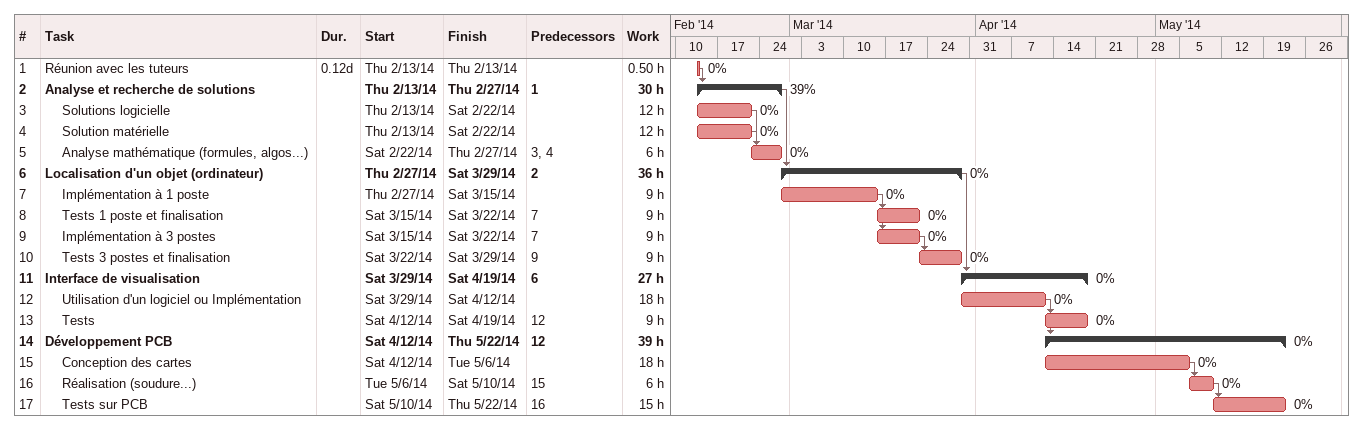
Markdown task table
| ID | Level | Task | Duration | Start | Finish | Predecessors | % complete | Work (h) |
|---|---|---|---|---|---|---|---|---|
| 1 | 1 | Réunion avec les tuteurs | 0.12d | 2014-02-13 | 2014-02-13 |  | 0 | 0.50 |
| 2 | 1 | **Analyse et recherche de solutions** |  | 2014-02-13 | 2014-02-27 | 1 | 39 | 30 |
| 3 | 2 | Solutions logicielle |  | 2014-02-13 | 2014-02-22 |  | 0 | 12 |
| 4 | 2 | Solution matérielle |  | 2014-02-13 | 2014-02-22 |  | 0 | 12 |
| 5 | 2 | Analyse mathématique (formules, algos...) |  | 2014-02-22 | 2014-02-27 | 3, 4 | 0 | 6 |
| 6 | 1 | **Localisation d'un objet (ordinateur)** |  | 2014-02-27 | 2014-03-29 | 2 | 0 | 36 |
| 7 | 2 | Implémentation à 1 poste |  | 2014-02-27 | 2014-03-15 |  | 0 | 9 |
| 8 | 2 | Tests 1 poste et finalisation |  | 2014-03-15 | 2014-03-22 | 7 | 0 | 9 |
| 9 | 2 | Implémentation à 3 postes |  | 2014-03-15 | 2014-03-22 | 7 | 0 | 9 |
| 10 | 2 | Tests 3 postes et finalisation |  | 2014-03-22 | 2014-03-29 | 9 | 0 | 9 |
| 11 | 1 | **Interface de visualisation** |  | 2014-03-29 | 2014-04-19 | 6 | 0 | 27 |
| 12 | 2 | Utilisation d'un logiciel ou Implémentation |  | 2014-03-29 | 2014-04-12 |  | 0 | 18 |
| 13 | 2 | Tests |  | 2014-04-12 | 2014-04-19 | 12 | 0 | 9 |
| 14 | 1 | **Développement PCB** |  | 2014-04-12 | 2014-05-22 | 12 | 0 | 39 |
| 15 | 2 | Conception des cartes |  | 2014-04-12 | 2014-05-06 |  | 0 | 18 |
| 16 | 2 | Réalisation (soudure...) |  | 2014-05-06 | 2014-05-10 | 15 | 0 | 6 |
| 17 | 2 | Tests sur PCB |  | 2014-05-10 | 2014-05-22 | 16 | 0 | 15 |
